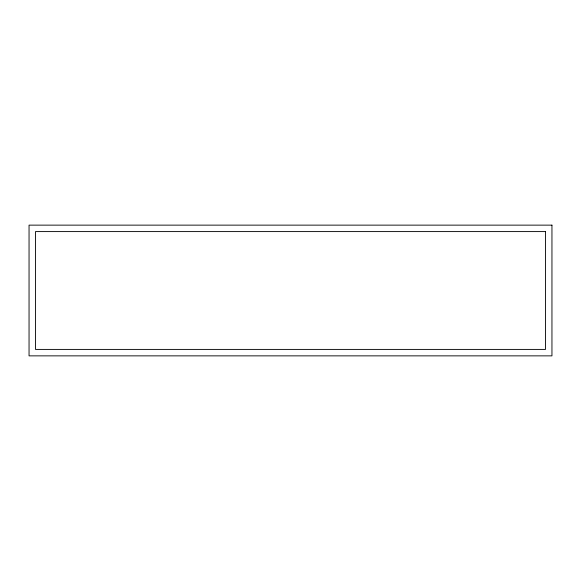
<?xml version="1.0" encoding="UTF-8"?>
<svg xmlns="http://www.w3.org/2000/svg" width="581" height="581" viewBox="0 0 581 581"><rect width="100%" height="100%" fill="white"/><g stroke="black" fill="none" stroke-linecap="round" stroke-linejoin="round"><path stroke-width="0.87" d="M551.95 225.137L29.05 225.137L29.05 355.862L551.95 355.862L551.95 225.137M545.501 231.587L35.499 231.587L35.499 349.413L545.501 349.413L545.501 231.587"/></g></svg>
